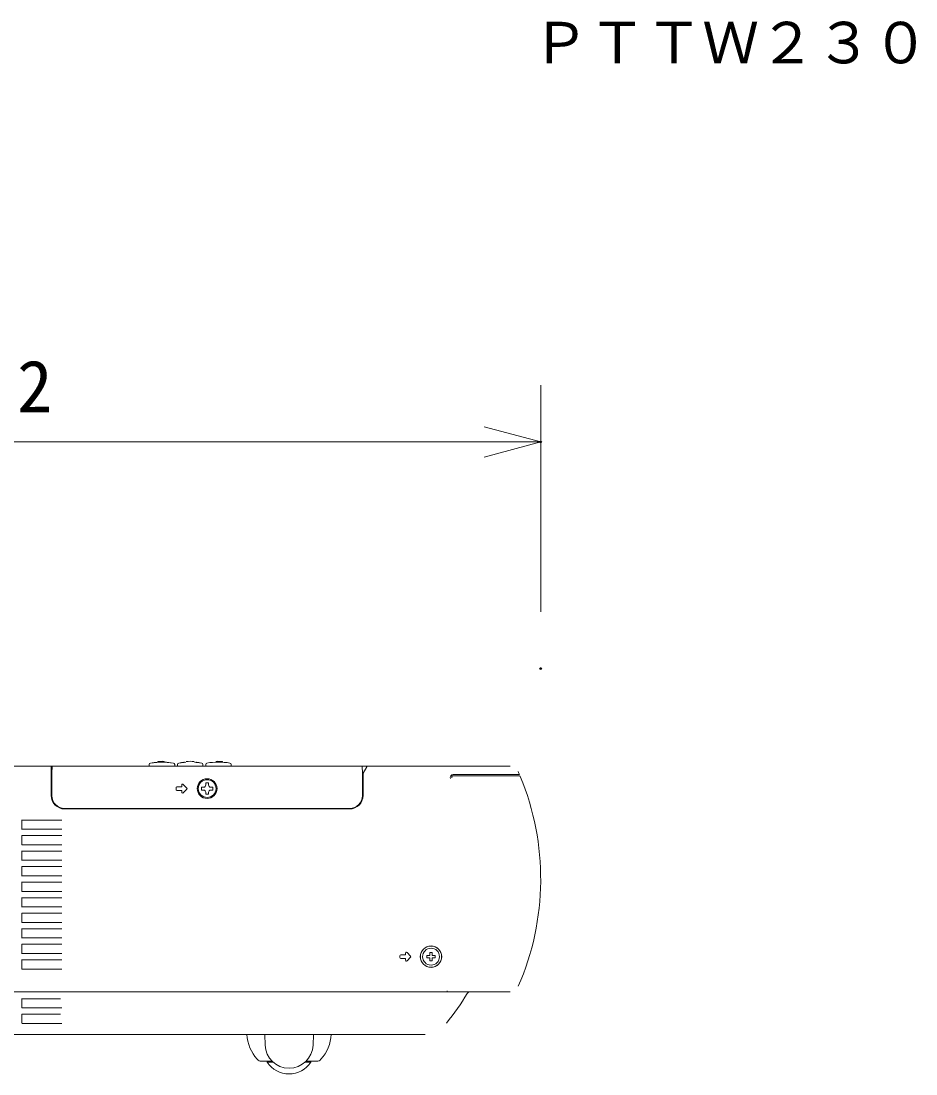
# Model space of a CAD drawing. Units: millimetres, scale not verified. Extents: x -63 to 62, y -56 to 57.
# Drawn here: x 28.56 to 60.16, y 11.3 to 48.46 of the extents above; entities that cross this region are included whole.
import ezdxf
from ezdxf.enums import TextEntityAlignment as Align

# ---------------------------------------------------------------- set-up
doc = ezdxf.new("R2010")
doc.units = ezdxf.units.MM
doc.header["$LTSCALE"] = 0.125
doc.header["$PDMODE"] = 32
doc.header["$PDSIZE"] = 0.0625
for name, color, linetype, lineweight in [('0-0_0', 7, 'Continuous', 18), ('0-4_GAIKEI', 7, 'Continuous', 18), ('0-5_SUNPO', 7, 'Continuous', 18)]:
    doc.layers.add(name, color=color, linetype=linetype, lineweight=lineweight)
doc.layers.add('0-1_DEFPOINTS', color=7, linetype='Continuous')
doc.layers.add('0-6_TOUROKU', color=7, linetype='Continuous')
doc.styles.add('ＭＳ ゴシック', font='')
doc.styles.get('ＭＳ ゴシック').set_extended_font_data('MS Gothic')

# ---------------------------------------------------------------- blocks, each defined once
blk = doc.blocks.new('_OPEN30')
at = {"layer": '0-0_0'}
blk.add_line((0, 0), (-1, 0), dxfattribs=at)
blk.add_lwpolyline([(-1, 0.26795), (0, 0), (-1, -0.26795)], dxfattribs=at)
blk = doc.blocks.new('D6')
at = {"layer": '0-1_DEFPOINTS'}
for p in [(45.092, 36.4832), (6.892, 28.4832), (45.092, 28.4832)]:
    blk.add_point(p, dxfattribs=at)
at = {"layer": '0-5_SUNPO'}
for p, q in [((6.892, 30.4832), (6.892, 38.4832)), ((45.092, 30.4832), (45.092, 38.4832)), ((8.892, 36.4832), (43.092, 36.4832))]:
    blk.add_line(p, q, dxfattribs=at)
at = {"layer": '0-5_SUNPO', "xscale": 2, "yscale": 2, "rotation": 180}
blk.add_blockref('_OPEN30', (6.892, 36.4832), dxfattribs=at)
at = {"layer": '0-5_SUNPO', "xscale": 2, "yscale": 2}
blk.add_blockref('_OPEN30', (45.092, 36.4832), dxfattribs=at)
at = {"layer": '0-5_SUNPO', "style": 'ＭＳ ゴシック'}
blk.add_text('382', height=1.833, dxfattribs=at).set_placement((24.117, 36.9832), align=Align.BOTTOM_LEFT)

msp = doc.modelspace()

# ---------------------------------------------------------------- linework, layer by layer
at = {"layer": '0-4_GAIKEI', "color": 1}
for p, q in [((33.1309, 22.272), (33.464, 22.3003)), ((33.3922, 22.3227), (33.3922, 22.2975)), ((33.3969, 22.3277), (33.3984, 22.3277)), ((33.464, 22.3003), (33.6112, 22.3003)), ((33.9442, 22.272), (33.6112, 22.3003)), ((33.6123, 22.3003), (33.6123, 22.3253)), ((34.3243, 22.3181), (34.3243, 22.2927)), ((34.7448, 22.3181), (34.7448, 22.2927)), ((35.4568, 22.2985), (35.4568, 22.3253)), ((35.6708, 22.3277), (35.6722, 22.3277)), ((35.677, 22.3227), (35.677, 22.2975)), ((29.6294, 21.9166), (29.6223, 22.1369)), ((29.6563, 22.137), (29.6493, 21.9366)), ((29.6493, 21.124), (29.6493, 21.9366)), ((33.0872, 22.1659), (33.0882, 22.2235)), ((33.988, 22.1659), (33.987, 22.2235)), ((34.0842, 22.1659), (34.0852, 22.2235)), ((34.1279, 22.272), (34.385, 22.2973)), ((34.9412, 22.272), (34.6841, 22.2973)), ((34.9849, 22.1659), (34.9839, 22.2235)), ((35.0812, 22.1659), (35.0822, 22.2235)), ((35.9819, 22.1659), (35.9809, 22.2235)), ((40.6162, 21.9366), (40.6092, 22.137)), ((40.6162, 21.9366), (40.6162, 21.124)), ((40.7706, 22.1369), (40.6361, 21.9166)), ((29.6294, 21.124), (29.6294, 21.9166)), ((35.0829, 21.4979), (35.0829, 21.5677)), ((35.1826, 21.5677), (35.0829, 21.5677)), ((35.1826, 21.4979), (35.1826, 21.5677)), ((40.6361, 21.9166), (40.6162, 21.9166)), ((40.6361, 21.9166), (40.6361, 21.124)), ((43.7546, 21.8169), (46.1612, 21.8169)), ((43.8169, 21.8668), (46.1602, 21.8668)), ((34.0361, 21.4032), (34.0361, 21.3334)), ((34.2355, 21.4331), (34.066, 21.4331)), ((34.066, 21.3035), (34.2355, 21.3035)), ((34.2355, 21.4955), (34.2355, 21.4331)), ((34.2355, 21.3035), (34.2355, 21.2411)), ((34.4137, 21.3894), (34.2865, 21.5166)), ((34.2865, 21.2199), (34.4137, 21.3471)), ((34.9334, 21.3184), (34.9334, 21.4181)), ((34.9334, 21.4181), (35.0031, 21.4181)), ((35.0031, 21.3184), (34.9334, 21.3184)), ((35.0829, 21.1689), (35.0829, 21.2387)), ((35.1826, 21.1689), (35.1826, 21.2387)), ((35.3322, 21.4181), (35.2624, 21.4181)), ((35.2624, 21.3184), (35.3322, 21.3184)), ((35.3322, 21.3184), (35.3322, 21.4181)), ((35.1826, 21.1689), (35.0829, 21.1689)), ((40.1626, 20.6704), (30.103, 20.6704)), ((40.1626, 20.6504), (30.103, 20.6504)), ((46.8888, 18.783), (46.8888, 18.7833)), ((46.8888, 17.5726), (46.8888, 17.5728)), ((41.94, 15.4013), (41.94, 15.4711)), ((41.9699, 15.501), (42.1394, 15.501)), ((42.1394, 15.3714), (41.9699, 15.3714)), ((42.1394, 15.501), (42.1394, 15.5634)), ((42.1394, 15.309), (42.1394, 15.3714)), ((42.1904, 15.5845), (42.3176, 15.4573)), ((42.3176, 15.415), (42.1904, 15.2879)), ((42.8871, 15.3963), (42.8871, 15.4761)), ((42.8871, 15.4761), (42.9968, 15.4761)), ((42.9968, 15.3963), (42.8871, 15.3963)), ((42.9968, 15.4761), (42.9968, 15.5857)), ((42.9968, 15.5857), (43.0765, 15.5857)), ((42.9968, 15.2866), (42.9968, 15.3963)), ((43.0765, 15.2866), (42.9968, 15.2866)), ((43.0765, 15.5857), (43.0765, 15.4761)), ((43.0765, 15.4761), (43.1862, 15.4761)), ((43.0765, 15.3963), (43.0765, 15.2866)), ((43.1862, 15.3963), (43.0765, 15.3963)), ((43.1862, 15.4761), (43.1862, 15.3963)), ((37.1639, 12.6945), (37.1771, 12.316)), ((38.8842, 12.6945), (38.8709, 12.316)), ((37.4268, 11.7453), (37.0481, 11.7453)), ((37.2563, 11.7085), (37.2573, 11.7453)), ((37.2563, 11.7085), (37.4677, 11.7085)), ((38.7917, 11.7085), (38.5803, 11.7085)), ((39, 11.7453), (38.6213, 11.7453)), ((38.7917, 11.7085), (38.7907, 11.7453))]:
    msp.add_line(p, q, dxfattribs=at)
at = {"layer": '0-4_GAIKEI'}
for p, q in [((24.2279, 22.1659), (45.8282, 22.1659)), ((28.5865, 20.2658), (28.5948, 20.2588)), ((28.5947, 19.9353), (28.5948, 20.2588)), ((28.5948, 20.2588), (30.0033, 20.2588)), ((28.5865, 19.9284), (28.5947, 19.9353)), ((28.5865, 19.7175), (28.5946, 19.7107)), ((28.5944, 19.3867), (28.5946, 19.7107)), ((28.5946, 19.7107), (30.0033, 19.7107)), ((28.5947, 19.9353), (30.0033, 19.9353)), ((28.5865, 19.3801), (28.5944, 19.3867)), ((28.5944, 19.3867), (30.0033, 19.3867)), ((28.5865, 19.1691), (28.5943, 19.1625)), ((28.5942, 18.8382), (28.5943, 19.1625)), ((28.5943, 19.1625), (30.0033, 19.1625)), ((28.5865, 18.8317), (28.5942, 18.8382)), ((28.5865, 18.6208), (28.5941, 18.6144)), ((28.5939, 18.2897), (28.5941, 18.6144)), ((28.5941, 18.6144), (30.0033, 18.6144)), ((28.5942, 18.8382), (30.0033, 18.8382)), ((28.5865, 18.2834), (28.5939, 18.2897)), ((28.5939, 18.2897), (30.0033, 18.2897)), ((28.5865, 18.0724), (28.5938, 18.0663)), ((28.5937, 17.7411), (28.5938, 18.0663)), ((28.5938, 18.0663), (30.0033, 18.0663)), ((28.5865, 17.735), (28.5937, 17.7411)), ((28.5865, 17.5241), (28.5936, 17.5181)), ((28.5935, 17.1926), (28.5936, 17.5181)), ((28.5936, 17.5181), (30.0033, 17.5181)), ((28.5937, 17.7411), (30.0033, 17.7411)), ((28.5865, 17.1867), (28.5935, 17.1926)), ((28.5935, 17.1926), (30.0033, 17.1926)), ((28.5865, 16.9758), (28.5934, 16.97)), ((28.5932, 16.644), (28.5934, 16.97)), ((28.5934, 16.97), (30.0033, 16.97)), ((28.5865, 16.6384), (28.5932, 16.644)), ((28.5865, 16.4274), (28.5931, 16.4218)), ((28.593, 16.0955), (28.5931, 16.4218)), ((28.5931, 16.4218), (30.0033, 16.4218)), ((28.5932, 16.644), (30.0033, 16.644)), ((28.5865, 16.09), (28.593, 16.0955)), ((28.593, 16.0955), (30.0033, 16.0955)), ((28.5865, 15.8791), (28.5929, 15.8737)), ((28.5927, 15.5469), (28.5929, 15.8737)), ((28.5929, 15.8737), (30.0033, 15.8737)), ((28.5865, 15.5417), (28.5927, 15.5469)), ((28.5865, 15.3307), (28.5926, 15.3256)), ((28.5925, 14.9984), (28.5926, 15.3256)), ((28.5926, 15.3256), (30.0033, 15.3256)), ((28.5927, 15.5469), (30.0033, 15.5469)), ((28.5865, 14.9933), (28.5925, 14.9984)), ((28.5925, 14.9984), (30.0033, 14.9984)), ((45.8282, 14.19), (16.7864, 14.19)), ((28.591, 13.9572), (28.5958, 13.9524)), ((29.9566, 13.9524), (28.5958, 13.9524)), ((28.5958, 13.9524), (28.5958, 13.6299)), ((28.5958, 13.6299), (28.591, 13.6252)), ((28.591, 13.4088), (28.5958, 13.4041)), ((28.5958, 13.6299), (30.0033, 13.6299)), ((29.9566, 13.4041), (28.5958, 13.4041)), ((28.5958, 13.1058), (28.5958, 13.4041)), ((28.5959, 13.0817), (28.591, 13.0768)), ((28.5959, 13.0817), (30.0033, 13.0817)), ((42.8299, 12.6945), (11.7713, 12.6945))]:
    msp.add_line(p, q, dxfattribs=at)
at = {"layer": '0-4_GAIKEI', "color": 1}
for centre, radius in [((35.1328, 21.3683), 0.3489), ((35.1328, 21.3683), 0.314), ((43.0367, 15.4362), 0.3782), ((43.0367, 15.4362), 0.3739), ((43.0367, 15.4362), 0.2991)]:
    msp.add_circle(centre, radius, dxfattribs=at)
for centre, radius, start, end in [((33.5376, 19.4598), 2.8713, 88.60483, 92.80828), ((33.5376, 22.2131), 0.114, 49.80711, 130.19289), ((33.6074, 22.3253), 0.00498, 0, 73.80586), ((33.5376, 19.4598), 2.8414, 81.7714, 88.48703), ((34.5346, 19.4598), 2.8713, 87.1504, 92.8496), ((35.5315, 19.4598), 2.8414, 81.7714, 98.2286), ((35.4618, 22.3253), 0.00498, 91.39517, 180), ((35.5315, 19.4598), 2.8713, 87.19172, 91.39517), ((29.5924, 22.136), 0.0299, 1.83284, 90), ((29.6862, 22.136), 0.0299, 89.99999, 178.00772), ((33.138, 22.2226), 0.0498, 98.2286, 179), ((33.5376, 19.4598), 2.8414, 92.93373, 98.2286), ((33.9371, 22.2226), 0.0498, 1, 81.7714), ((34.135, 22.2226), 0.0498, 98.2286, 179), ((34.5346, 19.4598), 2.8414, 94.24404, 98.2286), ((34.5346, 19.4598), 2.8414, 81.7714, 85.75596), ((34.9341, 22.2226), 0.0498, 1, 81.7714), ((35.132, 22.2226), 0.0498, 98.2286, 179), ((35.9311, 22.2226), 0.0498, 1, 81.7714), ((40.5793, 22.136), 0.0299, 1.99209, 90), ((40.8005, 22.136), 0.0299, 89.99995, 178.16567), ((43.8169, 21.7671), 0.0997, 90, 202.02569), ((43.8169, 21.7671), 0.0498, 90, 202.02568), ((46.1612, 21.787), 0.0299, 22.47289, 89.99681), ((34.066, 21.4032), 0.0299, 90, 180), ((34.066, 21.3334), 0.0299, 180, 270), ((34.2654, 21.4955), 0.0299, 45, 180), ((34.2654, 21.2411), 0.0299, 180, 315), ((34.3926, 21.3683), 0.0299, 315, 45), ((35.0031, 21.4979), 0.0798, 270, 0), ((35.0031, 21.2387), 0.0798, 0, 90), ((35.2624, 21.4979), 0.0798, 180, 270), ((35.2624, 21.2387), 0.0798, 90, 180), ((30.103, 21.124), 0.4736, 180, 270), ((30.103, 21.124), 0.4536, 180, 270), ((40.1626, 21.124), 0.4536, 270, 0), ((40.1626, 21.124), 0.4736, 270, 0), ((41.9699, 15.4711), 0.0299, 90, 180), ((41.9699, 15.4013), 0.0299, 180, 270), ((42.1693, 15.5634), 0.0299, 45, 180), ((42.1693, 15.309), 0.0299, 180, 315), ((42.2965, 15.4362), 0.0299, 315, 45), ((43.6367, 14.2199), 0.0299, 155.51949, 269.99941), ((38.024, 12.7976), 1.4955, 183.95343, 221.1486), ((38.024, 12.7976), 1.4955, 318.8514, 356.04657), ((38.024, 12.3455), 0.8474, 182, 358), ((37.0481, 11.9447), 0.1994, 221.1486, 270), ((38.024, 12.2182), 0.9215, 213.58502, 326.41498), ((39, 11.9447), 0.1994, 270, 318.8514)]:
    msp.add_arc(centre, radius, start, end, dxfattribs=at)
at = {"layer": '0-4_GAIKEI'}
for centre, radius, start, end in [((37.4367, 18.1779), 9.4714, 22.92175, 23.57818), ((37.4367, 18.1779), 9.4714, 336.42182, 22.47373), ((46.8109, 17.2343), 0.0498, 354.25143, 0.41831), ((46.6123, 16.0393), 0.0498, 346.87983, 352.07524), ((37.4367, 18.1779), 7.9759, 320.39435, 329.59065), ((44.4014, 14.0903), 0.0997, 89.98137, 149.59931)]:
    msp.add_arc(centre, radius, start, end, dxfattribs=at)

# ---------------------------------------------------------------- block references
at = {"layer": '0-5_SUNPO'}
msp.add_blockref('D6', (1.8157, -2.8795), dxfattribs=at)

# ---------------------------------------------------------------- texts
at = {"layer": '0-6_TOUROKU', "style": 'ＭＳ ゴシック'}
msp.add_text('ＰＴＴＷ２３０', height=1.466, dxfattribs=at).set_placement((46.6157, 46.5273), align=Align.BOTTOM_LEFT)

doc.saveas('drawing.dxf')
